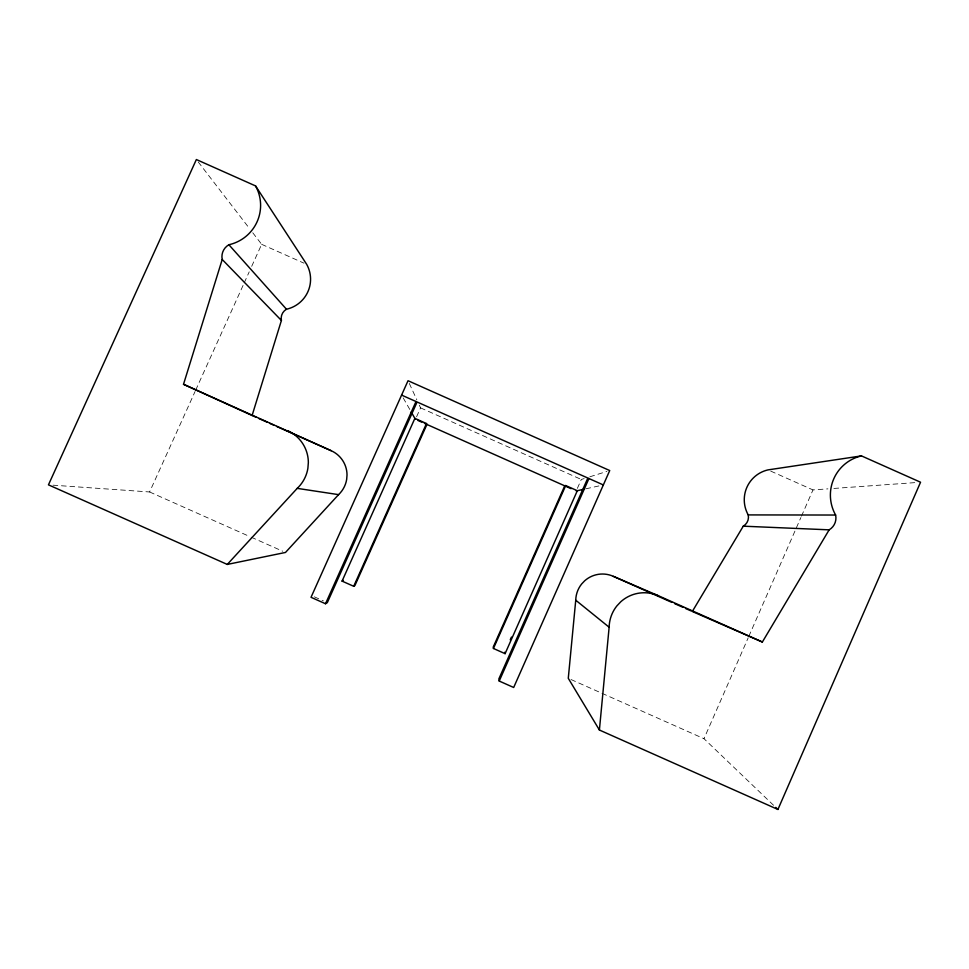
<?xml version="1.0" encoding="UTF-8"?>
<svg xmlns="http://www.w3.org/2000/svg" width="969" height="969" viewBox="0 0 969 969"><rect width="100%" height="100%" fill="white"/><g stroke="black" fill="none" stroke-linecap="round" stroke-linejoin="round"><path stroke-width="0.73" stroke-dasharray="4.84 3.63" d="M773.577 805.3L703.991 738.693L748.189 637.808M748.795 636.427L800.866 517.567M801.472 516.186L812.979 489.926L827.914 488.861M577.354 488.4L581.315 479.473L584.15 478.577M416.573 416.803L420.558 407.876L419.311 405.163M52.98 485.178L149.614 491.973L195.06 391.537M195.677 390.168L243.607 284.22M244.224 282.839L249.215 271.841M251.698 266.33L261.654 244.321L250.62 229.992M589.83 476.796L606.873 471.443M585.906 488.812L600.235 485.639M833.885 488.437L917.558 482.441M149.614 491.973L249.808 536.572M251.177 537.177L282.754 551.228M571.02 679.523L703.991 738.693M314.331 596.831L323.428 600.889M261.654 244.321L303.975 263.168M770.718 471.104L812.979 489.926M420.558 407.876L581.315 479.473M198.197 161.932L249.699 228.793M403.189 397.884L410.493 410.686M409.293 383.433L416.803 399.737"/><path stroke-width="1.45" d="M599.399 730.02L609.138 627.222A35.308 35.163 77.6 0 1 616.89 605.891L620.85 601.701A35.308 35.163 77.6 0 1 658.52 595.79L762.361 642.023L829.149 529.837A13.76 13.675 60.3 0 0 835.617 515.036A40.541 40.226 58.5 0 1 861.477 455.902L920.55 482.223L777.925 809.466L599.399 730.02L568.282 678.3L575.743 600.211A26.841 26.757 78.2 0 1 581.642 583.992L584.658 580.819A26.841 26.757 78.2 0 1 613.316 576.325L658.52 595.79M256.179 417.312L252.097 415.495L281.41 320.46A10.477 10.429 -8.6 0 1 286.473 309.232A30.887 30.705 -6.7 0 0 306.713 264.392L255.55 185.915L196.368 159.534L48.45 484.851L227.279 564.43L285.492 552.451L338.569 494.638A26.853 26.769 -26.2 0 0 346.672 479.389L347.023 475.016A26.853 26.769 -26.2 0 0 331.168 450.706L183.516 384.293L222.216 259.486A13.784 13.687 -8.2 0 1 228.89 244.745A40.601 40.286 -6.3 0 0 255.55 185.915M493.451 648.479L565.714 485.542L577.318 490.714L505.091 653.663L493.451 648.479L493.209 647.122L564.745 485.832L565.714 485.542M510.239 639.843L511.45 637.081M499.217 681.05L588.934 478.529L587.432 478.989L498.841 678.942L499.217 681.05L513.679 687.481L609.719 470.546L408.034 380.72L311.025 597.304L325.511 603.748L327.328 602.621L416.682 402.934L416.016 401.517L325.511 603.748M342.069 581.109L414.877 418.366L426.481 423.538L426.917 424.458L354.896 585.567L353.709 586.293L342.069 581.109L343.365 580.431M353.709 586.293L426.481 423.538M861.477 455.902L767.993 469.892A30.851 30.669 58.9 0 0 748.225 514.914A10.477 10.417 60.7 0 1 743.271 526.179L692.302 611.487L762.361 642.023M227.279 564.43L297.217 488.364A35.344 35.199 -25.6 0 0 307.888 468.318L308.348 462.576A35.344 35.199 -25.6 0 0 287.514 430.599M576.228 490.956L584.477 489.127M748.225 514.914L835.617 515.036M743.271 526.179L829.149 529.837M297.217 488.364L338.569 494.638M258.905 418.535L267.093 422.169M269.818 423.392L273.9 425.209M276.637 426.421L331.168 450.706M613.316 576.325L671.88 602.403M674.606 603.614L682.77 607.248M685.495 608.459L690.945 610.882M401.59 395.098L603.348 484.948M417.99 420.485L421.818 422.181M424.374 423.32L571.116 488.679M183.516 384.293L252.097 415.495M575.743 600.211L609.138 627.222M775.745 807.383L777.925 809.466M222.216 259.486L281.41 320.46M228.89 244.745L286.473 309.232M411.219 411.97L415.435 419.347M504.74 652.246L505.091 653.663"/></g></svg>
